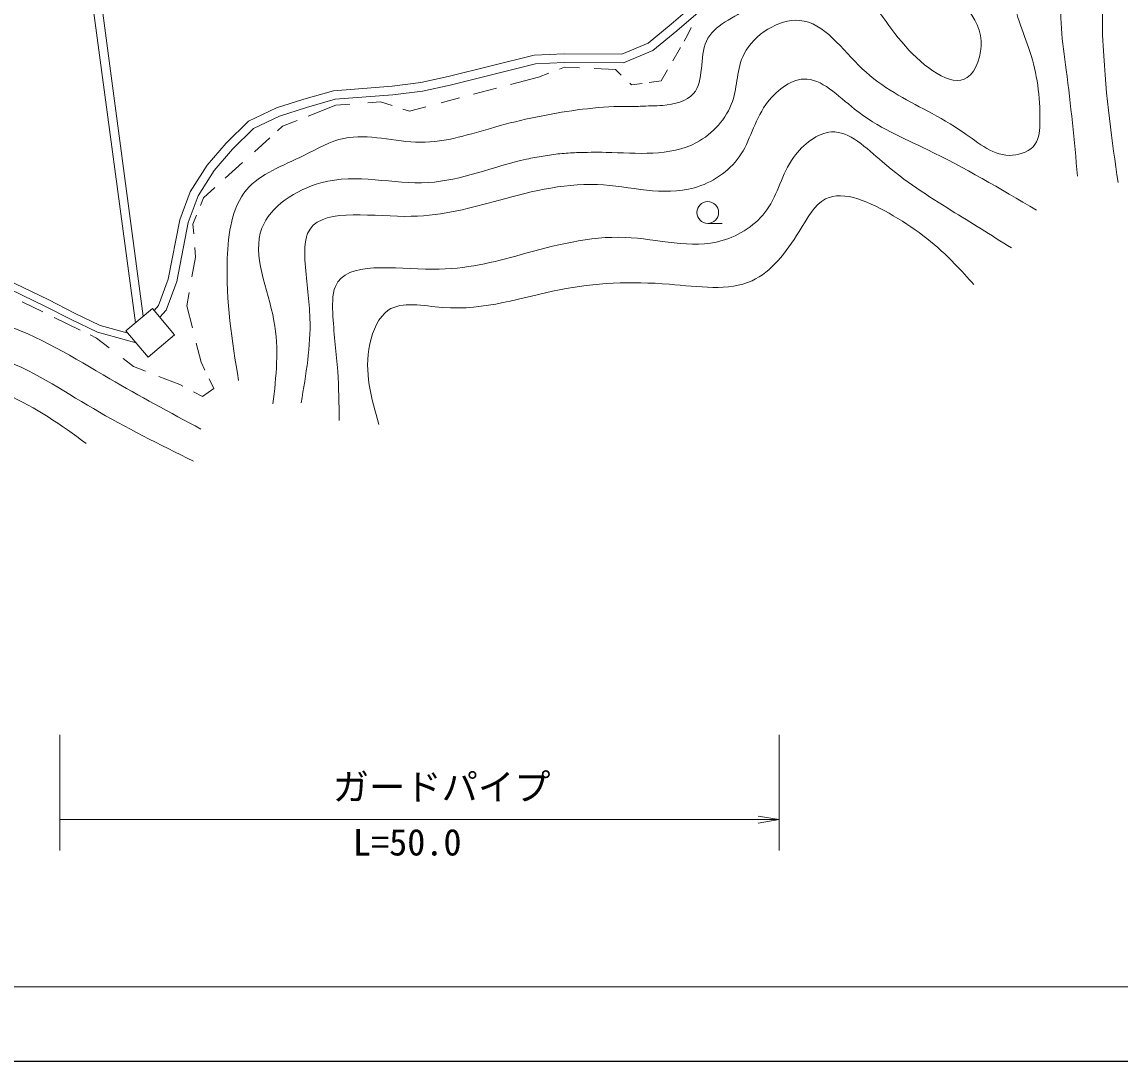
# Model space of a CAD drawing. Units: millimetres, scale not verified. Extents: x 40000 to 680000, y 20000 to 380000.
# Drawn here: x 380284 to 455915, y 205000 to 276540 of the extents above; entities that cross this region are included whole.
import ezdxf
from ezdxf.enums import TextEntityAlignment as Align

# ---------------------------------------------------------------- set-up
doc = ezdxf.new("R2010")
doc.units = ezdxf.units.MM
doc.header["$LTSCALE"] = 1000
for name, color, linetype, lineweight in [('M-BGD', 7, 'Continuous', 13), ('M-TTL-BAND', 7, 'Continuous', 25), ('M-TTL-FRAM', 7, 'Continuous', 13), ('M-TTL-LINE', 7, 'Continuous', 50), ('M-TTL-TXT', 7, 'Continuous', 13)]:
    doc.layers.add(name, color=color, linetype=linetype, lineweight=lineweight)
doc.styles.add('ＭＳ ゴシック', font='')
doc.styles.get('ＭＳ ゴシック').set_extended_font_data('MS Gothic')

# ---------------------------------------------------------------- blocks, each defined once
blk = doc.blocks.new('open_arrow')
at = {"color": 0, "linetype": 'Continuous', "lineweight": -2}
blk.add_lwpolyline([(7.5, 1.25), (0, 0), (7.5, -1.25)], dxfattribs=at)

msp = doc.modelspace()

# ---------------------------------------------------------------- linework, layer by layer
at = {"layer": 'M-BGD'}
for p, q in [((382884, 227464), (382884, 219487)), ((432429, 227464), (432429, 219487)), ((432429, 221629), (382884, 221629)), ((561556, 210100), (85741, 210100))]:
    msp.add_line(p, q, dxfattribs=at)
at = {"layer": 'M-TTL-BAND'}
msp.add_line((40000, 205000), (579000, 205000), dxfattribs=at)
at = {"layer": 'M-TTL-FRAM'}
for p, q in [((388100, 255830), (384825, 280259)), ((388100, 255830), (384825, 280259)), ((388644, 256288), (385426, 280288)), ((388644, 256288), (385426, 280288)), ((425000, 276385), (428049, 279027)), ((425000, 276385), (428049, 279027)), ((425387, 275927), (428415, 278550)), ((425387, 275927), (428415, 278550)), ((423425, 275088), (425000, 276385)), ((423425, 275088), (425000, 276385)), ((426132, 275637), (426378, 276152)), ((426132, 275637), (426378, 276152)), ((423738, 274568), (425387, 275927)), ((423738, 274568), (425387, 275927)), ((425883, 275208), (426132, 275637)), ((425883, 275208), (426132, 275637)), ((421596, 274324), (423425, 275088)), ((421596, 274324), (423425, 275088)), ((421714, 273723), (423738, 274568)), ((421714, 273723), (423738, 274568)), ((425105, 273865), (425631, 274773)), ((425105, 273865), (425631, 274773)), ((409642, 272777), (415562, 274260)), ((409642, 272777), (415562, 274260)), ((415562, 274260), (417621, 274355)), ((415562, 274260), (417621, 274355)), ((417621, 274355), (421596, 274324)), ((417621, 274355), (421596, 274324)), ((409778, 272193), (415650, 273663)), ((409778, 272193), (415650, 273663)), ((415650, 273663), (417633, 273755)), ((415650, 273663), (417633, 273755)), ((417298, 273298), (417655, 273434)), ((417298, 273298), (417655, 273434)), ((417633, 273755), (421714, 273723)), ((417633, 273755), (421714, 273723)), ((417655, 273434), (418696, 273382)), ((417655, 273434), (418696, 273382)), ((419695, 273332), (421163, 273258)), ((419695, 273332), (421163, 273258)), ((421163, 273258), (421561, 272884)), ((421163, 273258), (421561, 272884)), ((424300, 272477), (424739, 273234)), ((424300, 272477), (424739, 273234)), ((405774, 272118), (407765, 272372)), ((405774, 272118), (407765, 272372)), ((407765, 272372), (409642, 272777)), ((407765, 272372), (409642, 272777)), ((413923, 272235), (415857, 272746)), ((413923, 272235), (415857, 272746)), ((415857, 272746), (416569, 273019)), ((415857, 272746), (416569, 273019)), ((422153, 272326), (422274, 272212)), ((422153, 272326), (422274, 272212)), ((422274, 272212), (422995, 272306)), ((422274, 272212), (422995, 272306)), ((423478, 272370), (424300, 272477)), ((423478, 272370), (424300, 272477)), ((399708, 271234), (401753, 271809)), ((399708, 271234), (401753, 271809)), ((401753, 271809), (405774, 272118)), ((401753, 271809), (405774, 272118)), ((401859, 271216), (405835, 271521)), ((401859, 271216), (405835, 271521)), ((405835, 271521), (407866, 271780)), ((405835, 271521), (407866, 271780)), ((407866, 271780), (409778, 272193)), ((407866, 271780), (409778, 272193)), ((411395, 271566), (412973, 271984)), ((411395, 271566), (412973, 271984)), ((397808, 270618), (399708, 271234)), ((397808, 270618), (399708, 271234)), ((399882, 270660), (401859, 271216)), ((399882, 270660), (401859, 271216)), ((399991, 270052), (401913, 270811)), ((399991, 270052), (401913, 270811)), ((401913, 270811), (402870, 270882)), ((401913, 270811), (402870, 270882)), ((404097, 270973), (404982, 271039)), ((404097, 270973), (404982, 271039)), ((404982, 271039), (405779, 270783)), ((404982, 271039), (405779, 270783)), ((409152, 270973), (410416, 271307)), ((409152, 270973), (410416, 271307)), ((395884, 269713), (397808, 270618)), ((395884, 269713), (397808, 270618)), ((396233, 269214), (398029, 270058)), ((396233, 269214), (398029, 270058)), ((398029, 270058), (399882, 270660)), ((398029, 270058), (399882, 270660)), ((406528, 270542), (406978, 270398)), ((406528, 270542), (406978, 270398)), ((406978, 270398), (408102, 270695)), ((406978, 270398), (408102, 270695)), ((394353, 268196), (395884, 269713)), ((394353, 268196), (395884, 269713)), ((397896, 269055), (398229, 269355)), ((397896, 269055), (398229, 269355)), ((398229, 269355), (399235, 269753)), ((398229, 269355), (399235, 269753)), ((394791, 267785), (396233, 269214)), ((394791, 267785), (396233, 269214)), ((396297, 267607), (397347, 268557)), ((396297, 267607), (397347, 268557)), ((393033, 266679), (394353, 268196)), ((393033, 266679), (394353, 268196)), ((393516, 266321), (394791, 267785)), ((393516, 266321), (394791, 267785)), ((391875, 264835), (393033, 266679)), ((391875, 264835), (393033, 266679)), ((392416, 264568), (393516, 266321)), ((392416, 264568), (393516, 266321)), ((394275, 265777), (395483, 266870)), ((394275, 265777), (395483, 266870)), ((391155, 262907), (391875, 264835)), ((391155, 262907), (391875, 264835)), ((392793, 264436), (393574, 265143)), ((392793, 264436), (393574, 265143)), ((391735, 262744), (392416, 264568)), ((391735, 262744), (392416, 264568)), ((392580, 263908), (392793, 264436)), ((392580, 263908), (392793, 264436)), ((392063, 262621), (392314, 263246)), ((392063, 262621), (392314, 263246)), ((390363, 258832), (391155, 262907)), ((390363, 258832), (391155, 262907)), ((390943, 258671), (391735, 262744)), ((390943, 258671), (391735, 262744)), ((392113, 261958), (392063, 262621)), ((392113, 261958), (392063, 262621)), ((427516, 262671), (428516, 262671)), ((392236, 260343), (392186, 261009)), ((392236, 260343), (392186, 261009)), ((391991, 258984), (392236, 260343)), ((391991, 258984), (392236, 260343)), ((377234, 259747), (382129, 257405)), ((377234, 259747), (382129, 257405)), ((376973, 259318), (381907, 256957)), ((376973, 259318), (381907, 256957)), ((389697, 257015), (390363, 258832)), ((389697, 257015), (390363, 258832)), ((390220, 256700), (390943, 258671)), ((390220, 256700), (390943, 258671)), ((391634, 257005), (391796, 257905)), ((391634, 257005), (391796, 257905)), ((381724, 256572), (380292, 257268)), ((381724, 256572), (380292, 257268)), ((382129, 257405), (383895, 256493)), ((382129, 257405), (383895, 256493)), ((381907, 256957), (383673, 256045)), ((381907, 256957), (383673, 256045)), ((383895, 256493), (385671, 255645)), ((383895, 256493), (385671, 255645)), ((389269, 256812), (387449, 255283)), ((389269, 256812), (387449, 255283)), ((390798, 254993), (389269, 256812)), ((390798, 254993), (389269, 256812)), ((389388, 256671), (389697, 257015)), ((389388, 256671), (389697, 257015)), ((389778, 256207), (390220, 256700)), ((389778, 256207), (390220, 256700)), ((392022, 255485), (391634, 257005)), ((392022, 255485), (391634, 257005)), ((384283, 255328), (382514, 256188)), ((384283, 255328), (382514, 256188)), ((383673, 256045), (385495, 255174)), ((383673, 256045), (385495, 255174)), ((385671, 255645), (387588, 255118)), ((385671, 255645), (387588, 255118)), ((385426, 254772), (384977, 254990)), ((385426, 254772), (384977, 254990)), ((385495, 255174), (388154, 254444)), ((385495, 255174), (388154, 254444)), ((387449, 255283), (388978, 253463)), ((387449, 255283), (388978, 253463)), ((388978, 253463), (390798, 254993)), ((388978, 253463), (390798, 254993)), ((386285, 254113), (385426, 254772)), ((386285, 254113), (385426, 254772)), ((392630, 253106), (392291, 254434)), ((392630, 253106), (392291, 254434)), ((387977, 252815), (387263, 253362)), ((387977, 252815), (387263, 253362)), ((388786, 252499), (387977, 252815)), ((388786, 252499), (387977, 252815)), ((392891, 252570), (392630, 253106)), ((391150, 251577), (389720, 252135)), ((391150, 251577), (389720, 252135)), ((393509, 251303), (393183, 251972)), ((391150, 251577), (391364, 251464)), ((392723, 250747), (393509, 251303)), ((392094, 251079), (392723, 250747))]:
    msp.add_line(p, q, dxfattribs=at)
msp.add_circle((427516, 263421), 750, dxfattribs=at)
msp.add_open_spline([(397571, 250240), (397789, 252122), (398006, 254004), (397642, 255974), (397234, 258182), (396094, 260499), (396814, 262349), (397387, 263822), (399138, 264998), (400872, 265466), (403377, 266142), (405847, 265341), (408262, 265485), (410540, 265620), (412769, 266596), (415043, 267092), (415423, 267175), (415804, 267244), (416186, 267308), (416569, 267371), (416953, 267429), (417340, 267468), (417720, 267507), (418103, 267528), (418483, 267543), (419158, 267569), (419828, 267576), (420514, 267560), (422631, 267511), (424896, 267249), (426747, 268240), (427856, 268834), (428816, 269878), (429221, 271069), (429584, 272136), (429502, 273320), (430019, 274340), (430702, 275690), (432435, 276751), (433832, 276648), (435547, 276522), (436757, 274645), (438165, 273314), (439548, 272007), (441121, 271225), (442671, 270398), (443496, 269958), (444314, 269505), (445124, 268940), (446186, 268200), (447235, 267267), (448510, 267360), (449096, 267403), (449731, 267663), (450057, 268110), (450368, 268536), (450398, 269134), (450402, 269713), (450413, 271429), (450196, 272990), (449704, 274517), (449260, 275898), (448591, 277250), (448495, 278737), (448411, 280037), (448763, 281439), (449550, 282425), (450560, 283693), (452285, 284274), (453951, 284642), (455595, 285005), (457181, 285161), (458767, 285317)], degree=3, knots=[0, 0, 0, 0, 1, 1, 1, 2, 2, 2, 3, 3, 3, 4, 4, 4, 5, 5, 5, 6, 6, 6, 7, 7, 7, 8, 8, 8, 9, 9, 9, 10, 10, 10, 11, 11, 11, 12, 12, 12, 13, 13, 13, 14, 14, 14, 15, 15, 15, 16, 16, 16, 17, 17, 17, 18, 18, 18, 19, 19, 19, 20, 20, 20, 21, 21, 21, 22, 22, 22, 23, 23, 23, 24, 24, 24, 24], dxfattribs=at)
at = {"layer": 'M-TTL-LINE', "lineweight": 13}
msp.add_open_spline([(404874, 248827), (404348, 250631), (403822, 252434), (404241, 254371), (404440, 255291), (404852, 256240), (405517, 256694), (406458, 257336), (407906, 256985), (409262, 256882), (412205, 256657), (414711, 257596), (417308, 258108), (419726, 258584), (422222, 258690), (424876, 258482), (426872, 258325), (428958, 257989), (430571, 258723), (431898, 259327), (432906, 260654), (433810, 262114), (434366, 263012), (434883, 263961), (435631, 264352), (436875, 265004), (438758, 264111), (440295, 263203), (442021, 262183), (443310, 261144), (444542, 259876), (444983, 259422), (445417, 258939), (445850, 258456)], degree=3, knots=[0, 0, 0, 0, 1, 1, 1, 2, 2, 2, 3, 3, 3, 4, 4, 4, 5, 5, 5, 6, 6, 6, 7, 7, 7, 8, 8, 8, 9, 9, 9, 10, 10, 10, 11, 11, 11, 11], dxfattribs=at)
at = {"layer": 'M-TTL-TXT'}
for points, knots in [([(452991, 265934), (452759, 268376), (452527, 270817), (452208, 273243), (451958, 275144), (451655, 277035), (451974, 278997), (452095, 279741), (452305, 280496), (452672, 281068), (454024, 283174), (457501, 282797), (460582, 282561), (463165, 282362), (465471, 282261), (467262, 283518), (468323, 284262), (469203, 285481), (470352, 286049), (471669, 286699), (473338, 286494), (474887, 286666), (475704, 286756), (476488, 286952), (477277, 287003), (479028, 287116), (480807, 286517), (482591, 286326), (484485, 286123), (486384, 286381), (488281, 286377), (489753, 286375), (491224, 286215), (492680, 285956), (497472, 285105), (502100, 283189), (506892, 282847), (510134, 282616), (513451, 283105), (516717, 283446), (520572, 283847), (524355, 284042), (528254, 284808), (530110, 285173), (531992, 285667), (533448, 286707), (536368, 288794), (537573, 293077), (540428, 295326), (542038, 296596), (544174, 297217), (546280, 297545), (548236, 297849), (550166, 297899), (552049, 298259), (553996, 298631), (555892, 299333), (557789, 300036)], [0, 0, 0, 0, 1, 1, 1, 2, 2, 2, 3, 3, 3, 4, 4, 4, 5, 5, 5, 6, 6, 6, 7, 7, 7, 8, 8, 8, 9, 9, 9, 10, 10, 10, 11, 11, 11, 12, 12, 12, 13, 13, 13, 14, 14, 14, 15, 15, 15, 16, 16, 16, 17, 17, 17, 18, 18, 18, 19, 19, 19, 19]), ([(455781, 265487), (455364, 268353), (454947, 271219), (454751, 274895), (454645, 276889), (454604, 279122), (455554, 279965), (456836, 281104), (459924, 279712), (462472, 279555), (464711, 279417), (466534, 280235), (468334, 281213), (469906, 282068), (471460, 283045), (473122, 283534), (476027, 284388), (479257, 283749), (482423, 283419), (486351, 283008), (490179, 283072), (493872, 281979), (497092, 281025), (500210, 279192), (503462, 278939), (506291, 278719), (509221, 279694), (512131, 280130), (516600, 280799), (521018, 280195), (525553, 280829), (528874, 281294), (532257, 282422), (534685, 284502), (536915, 286414), (538339, 289129), (540183, 291682), (540993, 292805), (541885, 293897), (543030, 294459), (544263, 295066), (545790, 295058), (547257, 295164), (549705, 295342), (551988, 295837), (554297, 296410), (554683, 296506), (555069, 296604), (555456, 296695), (555843, 296785), (556232, 296869), (556621, 296952), (557766, 297196), (558913, 297438), (560060, 297679)], [0, 0, 0, 0, 1, 1, 1, 2, 2, 2, 3, 3, 3, 4, 4, 4, 5, 5, 5, 6, 6, 6, 7, 7, 7, 8, 8, 8, 9, 9, 9, 10, 10, 10, 11, 11, 11, 12, 12, 12, 13, 13, 13, 14, 14, 14, 15, 15, 15, 16, 16, 16, 17, 17, 17, 18, 18, 18, 18]), ([(395202, 251862), (394756, 254572), (394309, 257281), (394425, 260247), (394493, 261979), (394752, 263799), (395748, 264984), (396681, 266094), (398259, 266647), (399700, 267348), (400641, 267805), (401522, 268325), (402465, 268528), (404119, 268885), (405962, 268271), (407730, 268258), (409487, 268245), (411171, 268828), (412865, 269304), (414734, 269829), (416616, 270225), (418526, 270481), (419486, 270609), (420453, 270702), (421422, 270722), (421584, 270726), (421746, 270727), (421908, 270723), (422070, 270718), (422232, 270707), (422394, 270710), (422553, 270712), (422712, 270728), (422870, 270738), (423384, 270771), (423884, 270745), (424423, 270792), (425209, 270860), (426077, 271083), (426536, 271607), (427288, 272466), (426937, 274135), (427422, 275213), (427929, 276342), (429353, 276825), (430480, 277615), (431509, 278336), (432290, 279313), (433365, 279682), (434685, 280134), (436446, 279668), (437645, 278872), (439104, 277902), (439730, 276442), (441129, 274875), (442389, 273463), (444277, 271963), (445392, 272719), (446019, 273145), (446403, 274284), (446348, 275231), (446288, 276291), (445679, 277110), (445036, 277939), (444383, 278781), (443695, 279634), (443470, 280566), (443171, 281806), (443691, 283187), (444211, 284567)], [0, 0, 0, 0, 1, 1, 1, 2, 2, 2, 3, 3, 3, 4, 4, 4, 5, 5, 5, 6, 6, 6, 7, 7, 7, 8, 8, 8, 9, 9, 9, 10, 10, 10, 11, 11, 11, 12, 12, 12, 13, 13, 13, 14, 14, 14, 15, 15, 15, 16, 16, 16, 17, 17, 17, 18, 18, 18, 19, 19, 19, 20, 20, 20, 21, 21, 21, 22, 22, 22, 23, 23, 23, 23]), ([(313339, 279233), (313924, 278505), (314510, 277778), (314584, 276964), (314636, 276393), (314436, 275779), (314185, 275193), (313835, 274374), (313386, 273609), (313402, 272781), (313414, 272191), (313662, 271569), (314081, 271105), (314361, 270795), (314717, 270555), (315095, 270447), (315808, 270243), (316599, 270510), (317358, 270742), (318107, 270970), (318826, 271163), (319467, 271523), (320212, 271942), (320852, 272586), (321584, 273057), (322638, 273735), (323883, 274051), (325098, 274412), (326126, 274718), (327132, 275056), (328175, 275235), (329075, 275390), (330001, 275426), (330921, 275362), (332227, 275272), (333518, 274981), (334730, 274508), (335366, 274260), (335980, 273962), (336603, 273678), (337781, 273141), (338990, 272657), (340024, 271860), (341128, 271010), (342033, 269803), (342349, 268442), (342592, 267395), (342488, 266258), (342902, 265314), (343309, 264390), (344214, 263652), (345190, 263204), (346531, 262590), (348004, 262524), (349428, 262635), (349590, 262647), (349751, 262662), (349912, 262681), (350073, 262699), (350234, 262721), (350394, 262745), (350555, 262770), (350715, 262797), (350874, 262826), (351830, 262999), (352771, 263246), (353728, 263424), (355722, 263797), (357787, 263872), (359786, 263886), (361627, 263898), (363412, 263857), (365377, 263740), (367448, 263616), (369718, 263409), (371026, 262061), (372047, 261009), (372482, 259264), (373477, 258171), (374697, 256832), (376758, 256475), (378620, 255867), (381473, 254935), (383858, 253417), (386329, 251979), (388380, 250786), (390490, 249648), (392600, 248511)], [0, 0, 0, 0, 1, 1, 1, 2, 2, 2, 3, 3, 3, 4, 4, 4, 5, 5, 5, 6, 6, 6, 7, 7, 7, 8, 8, 8, 9, 9, 9, 10, 10, 10, 11, 11, 11, 12, 12, 12, 13, 13, 13, 14, 14, 14, 15, 15, 15, 16, 16, 16, 17, 17, 17, 18, 18, 18, 19, 19, 19, 20, 20, 20, 21, 21, 21, 22, 22, 22, 23, 23, 23, 24, 24, 24, 25, 25, 25, 26, 26, 26, 27, 27, 27, 28, 28, 28, 29, 29, 29, 29]), ([(310357, 276895), (310938, 276325), (311520, 275755), (311736, 275130), (312031, 274276), (311644, 273319), (311226, 272115), (310412, 269772), (309482, 266495), (310420, 266216), (311122, 266007), (312871, 267477), (314483, 268047), (316046, 268600), (317480, 268308), (318753, 268701), (320202, 269148), (321442, 270483), (322841, 271434), (324123, 272306), (325537, 272855), (327013, 273141), (328819, 273491), (330717, 273447), (332532, 273170), (334330, 272896), (336048, 272393), (337737, 271494), (338880, 270886), (340010, 270096), (340490, 269018), (340871, 268162), (340843, 267125), (341040, 266130), (341349, 264571), (342212, 263115), (343433, 262193), (344757, 261194), (346502, 260821), (348201, 260718), (351485, 260519), (354599, 261328), (357786, 261771), (359531, 262014), (361297, 262147), (363062, 261901), (365605, 261548), (368147, 260411), (369907, 258593), (370445, 258038), (370910, 257418), (371432, 256839), (371877, 256344), (372363, 255878), (372902, 255506), (374523, 254386), (376617, 254117), (378517, 253466), (380925, 252640), (383024, 251199), (385202, 249916), (387442, 248598), (389766, 247448), (392090, 246297)], [0, 0, 0, 0, 1, 1, 1, 2, 2, 2, 3, 3, 3, 4, 4, 4, 5, 5, 5, 6, 6, 6, 7, 7, 7, 8, 8, 8, 9, 9, 9, 10, 10, 10, 11, 11, 11, 12, 12, 12, 13, 13, 13, 14, 14, 14, 15, 15, 15, 16, 16, 16, 17, 17, 17, 18, 18, 18, 19, 19, 19, 20, 20, 20, 21, 21, 21, 21]), ([(302477, 275336), (304090, 274934), (305702, 274532), (307129, 273448), (307747, 272978), (308330, 272380), (308467, 271732), (308672, 270759), (307870, 269675), (307477, 268618), (307075, 267541), (307097, 266492), (307367, 265289), (307644, 264056), (308181, 262660), (309098, 262345), (309976, 262043), (311201, 262732), (312170, 263462), (313130, 264186), (313839, 264950), (314710, 265470), (316705, 266660), (319554, 266564), (321805, 267625), (323123, 268246), (324236, 269262), (325508, 269887), (327219, 270728), (329217, 270861), (331281, 270744), (333342, 270627), (335469, 270260), (336877, 269112), (338701, 267624), (339321, 264826), (340637, 262566), (341374, 261302), (342328, 260206), (343497, 259458), (345751, 258015), (348802, 257861), (351539, 258186), (353584, 258429), (355454, 258940), (357512, 259333), (360340, 259874), (363522, 260193), (365857, 258888), (367849, 257775), (369224, 255481), (371121, 254085), (373458, 252365), (376586, 252008), (379286, 250859), (381246, 250024), (382980, 248772), (384714, 247519)], [0, 0, 0, 0, 1, 1, 1, 2, 2, 2, 3, 3, 3, 4, 4, 4, 5, 5, 5, 6, 6, 6, 7, 7, 7, 8, 8, 8, 9, 9, 9, 10, 10, 10, 11, 11, 11, 12, 12, 12, 13, 13, 13, 14, 14, 14, 15, 15, 15, 16, 16, 16, 17, 17, 17, 18, 18, 18, 19, 19, 19, 19]), ([(399513, 250318), (399847, 252275), (400180, 254233), (400120, 256127), (400081, 257354), (399878, 258554), (399790, 259897), (399742, 260634), (399729, 261414), (399957, 261967), (400704, 263781), (404037, 263164), (406658, 263155), (409033, 263147), (410822, 263638), (412744, 264163), (415008, 264782), (417457, 265449), (419915, 265345), (422177, 265250), (424446, 264503), (426598, 265121), (427805, 265468), (428974, 266244), (429685, 267249), (430452, 268332), (430685, 269682), (431519, 270852), (432168, 271763), (433181, 272565), (434130, 272609), (435358, 272665), (436480, 271454), (437636, 270541), (439263, 269254), (440957, 268558), (442639, 267748), (445165, 266532), (447665, 265059), (450166, 263586)], [0, 0, 0, 0, 1, 1, 1, 2, 2, 2, 3, 3, 3, 4, 4, 4, 5, 5, 5, 6, 6, 6, 7, 7, 7, 8, 8, 8, 9, 9, 9, 10, 10, 10, 11, 11, 11, 12, 12, 12, 13, 13, 13, 13]), ([(402132, 249097), (402121, 250239), (402110, 251380), (402033, 252488), (401948, 253724), (401781, 254918), (401703, 256259), (401660, 256995), (401644, 257775), (401870, 258329), (402610, 260143), (405949, 259526), (408571, 259517), (410947, 259508), (412735, 259999), (414657, 260524), (416921, 261143), (419370, 261810), (421828, 261707), (424090, 261612), (426360, 260865), (428511, 261483), (429717, 261829), (430887, 262605), (431598, 263610), (432365, 264695), (432601, 266047), (433432, 267213), (434079, 268121), (435087, 268916), (436043, 268970), (437279, 269039), (438428, 267868), (439549, 266902), (441145, 265527), (442685, 264567), (444289, 263568), (445639, 262727), (447035, 261859), (448431, 260991)], [0, 0, 0, 0, 1, 1, 1, 2, 2, 2, 3, 3, 3, 4, 4, 4, 5, 5, 5, 6, 6, 6, 7, 7, 7, 8, 8, 8, 9, 9, 9, 10, 10, 10, 11, 11, 11, 12, 12, 12, 13, 13, 13, 13])]:
    msp.add_open_spline(points, degree=3, knots=knots, dxfattribs=at)

# ---------------------------------------------------------------- block references
at = {"layer": 'M-BGD', "xscale": 193, "yscale": 193, "rotation": 180}
msp.add_blockref('open_arrow', (432429, 221629), dxfattribs=at)

# ---------------------------------------------------------------- texts
at = {"layer": 'M-BGD', "style": 'ＭＳ ゴシック'}
for s, p in [('ガードパイプ', (401688, 222404)), ('L=50.0', (403079, 218601))]:
    msp.add_text(s, height=1833, dxfattribs=at).set_placement(p, align=Align.BOTTOM_LEFT)

doc.saveas('drawing.dxf')
